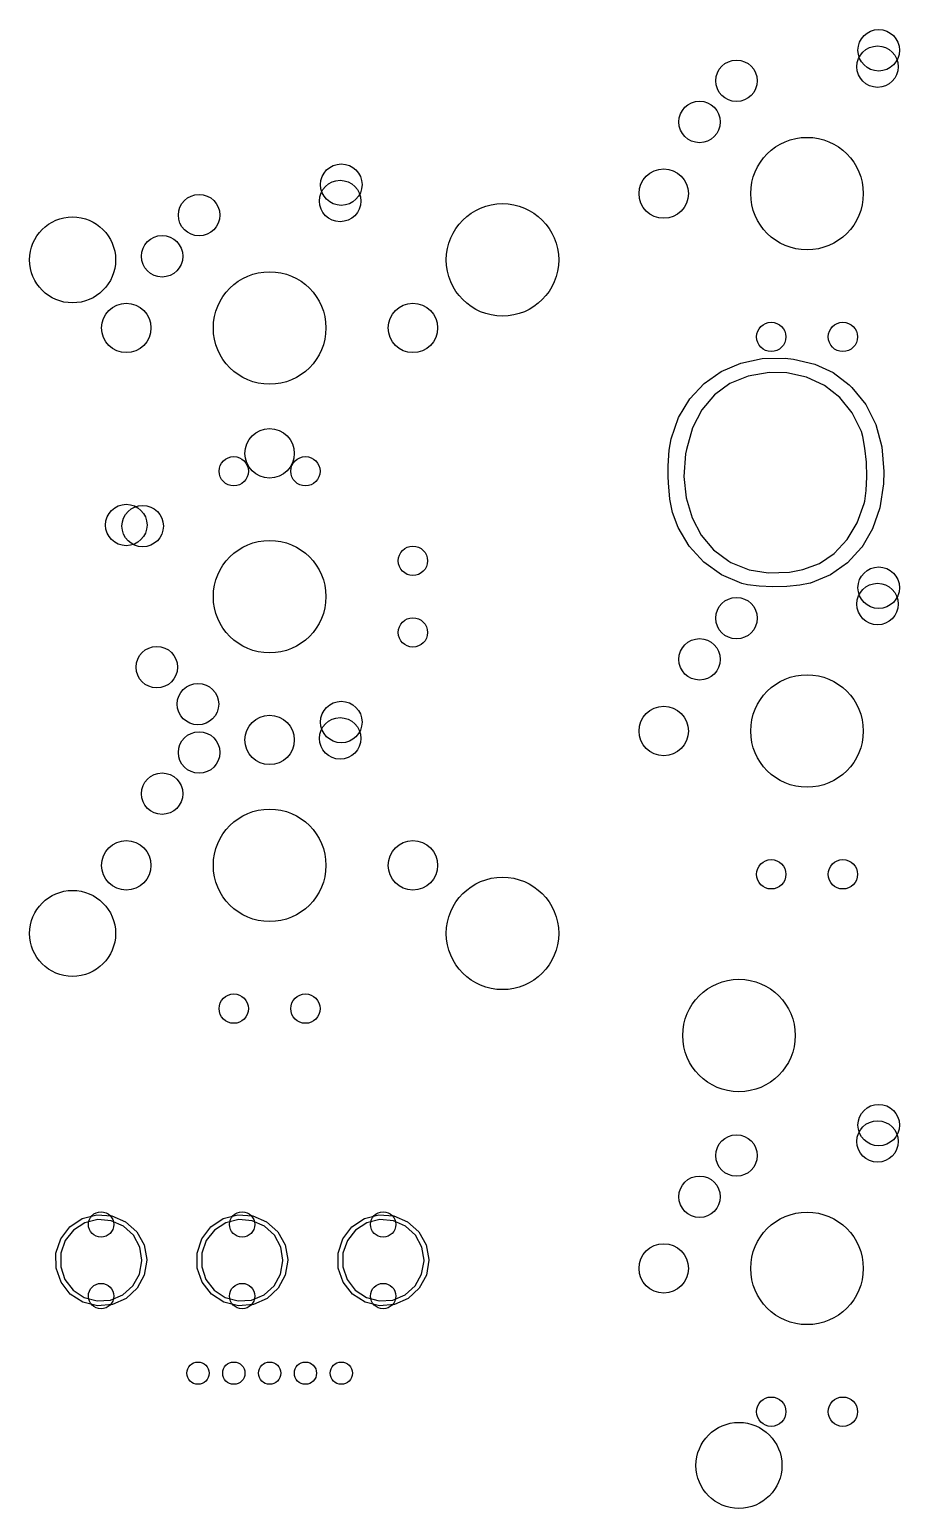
# Model space of a CAD drawing. Extents: x 31 to 332, y -142 to -29.
# Drawn here: x 31.2 to 62, y -130 to -77.5 of the extents above; entities that cross this region are included whole.
import ezdxf

# ---------------------------------------------------------------- set-up
doc = ezdxf.new("R2010")
doc.units = 0
doc.header["$MEASUREMENT"] = 0
doc.layers.add('BLACK', color=7, linetype='CONTINUOUS')

msp = doc.modelspace()

# ---------------------------------------------------------------- linework, layer by layer
at = {"layer": 'BLACK', "linetype": 'CONTINUOUS'}
for p, q in [((55.697, -89.6505), (56.3869, -89.3523)), ((56.3869, -89.3523), (56.3874, -89.3522)), ((56.3874, -89.3522), (56.3878, -89.352)), ((56.3878, -89.352), (57.1455, -89.1921)), ((57.1455, -89.1921), (57.146, -89.1921)), ((57.146, -89.1921), (57.1464, -89.192)), ((57.1464, -89.192), (57.9566, -89.1803)), ((57.9566, -89.1803), (57.9569, -89.1804)), ((57.9569, -89.1804), (57.9572, -89.1804)), ((57.9572, -89.1804), (58.2564, -89.214)), ((58.2564, -89.214), (58.2567, -89.2141)), ((58.2567, -89.2141), (58.257, -89.2141)), ((58.257, -89.2141), (59.0101, -89.3895)), ((59.0101, -89.3895), (59.0105, -89.3897)), ((59.0105, -89.3897), (59.011, -89.3898)), ((59.011, -89.3898), (59.66, -89.6868)), ((54.5802, -90.6234), (55.0886, -90.0783)), ((55.0886, -90.0783), (55.089, -90.078)), ((55.089, -90.078), (55.0894, -90.0776)), ((55.0894, -90.0776), (55.6961, -89.651)), ((56.0045, -90.0802), (55.4542, -90.478)), ((55.6961, -89.651), (55.6966, -89.6508)), ((55.6966, -89.6508), (55.697, -89.6505)), ((56.6538, -89.8154), (56.0045, -90.0802)), ((57.396, -89.6898), (56.6538, -89.8154)), ((58.0158, -89.6995), (57.396, -89.6898)), ((58.7203, -89.8499), (58.0158, -89.6995)), ((59.353, -90.1432), (58.7203, -89.8499)), ((59.8986, -90.5694), (59.353, -90.1432)), ((59.66, -89.6868), (59.6604, -89.6871)), ((59.6604, -89.6871), (59.6609, -89.6874)), ((59.6609, -89.6874), (60.2306, -90.118)), ((60.2306, -90.118), (60.2308, -90.1182)), ((60.2308, -90.1182), (60.231, -90.1184)), ((60.231, -90.1184), (60.3301, -90.214)), ((54.1849, -91.2779), (54.5796, -90.6242)), ((54.5796, -90.6242), (54.5799, -90.6238)), ((54.5799, -90.6238), (54.5802, -90.6234)), ((55.4542, -90.478), (55.009, -91.0028)), ((60.3414, -91.1184), (59.8986, -90.5694)), ((60.3301, -90.214), (60.3302, -90.2143)), ((60.3302, -90.2143), (60.3305, -90.2145)), ((60.3305, -90.2145), (60.8187, -90.8208)), ((55.009, -91.0028), (54.6752, -91.6487)), ((60.6658, -91.7805), (60.3414, -91.1184)), ((60.8187, -90.8208), (60.819, -90.8212)), ((60.819, -90.8212), (60.8193, -90.8217)), ((60.8193, -90.8217), (61.1719, -91.5252)), ((53.9187, -92.031), (54.1845, -91.2788)), ((54.1845, -91.2788), (54.1847, -91.2783)), ((54.1847, -91.2783), (54.1849, -91.2779)), ((54.6752, -91.6487), (54.4592, -92.4097)), ((61.1719, -91.5252), (61.1721, -91.5257)), ((61.1721, -91.5257), (61.1723, -91.5261)), ((61.1723, -91.5261), (61.3869, -92.3197)), ((53.8499, -92.4379), (53.9185, -92.0318)), ((53.9185, -92.0318), (53.9187, -92.0314)), ((53.9187, -92.0314), (53.9187, -92.031)), ((60.7156, -91.9481), (60.6658, -91.7805)), ((60.792, -92.3681), (60.7156, -91.9481)), ((53.814, -92.9997), (53.8498, -92.4384)), ((53.8498, -92.4384), (53.8499, -92.4381)), ((53.8499, -92.4381), (53.8499, -92.4379)), ((54.4309, -92.5736), (54.3752, -93.373)), ((54.4592, -92.4097), (54.4309, -92.5736)), ((60.8399, -92.8664), (60.792, -92.3681)), ((61.3869, -92.3197), (61.387, -92.3201)), ((61.387, -92.3201), (61.3871, -92.3206)), ((61.3871, -92.3206), (61.4613, -93.1968)), ((53.8141, -92.9999), (53.814, -92.9997)), ((53.814, -93.0001), (53.8141, -92.9999)), ((53.8197, -93.3731), (53.814, -93.0001)), ((60.8566, -93.3845), (60.8399, -92.8664)), ((61.4614, -93.1974), (61.4471, -93.6364)), ((61.4613, -93.1968), (61.4613, -93.1971)), ((61.4613, -93.1971), (61.4614, -93.1974)), ((53.8231, -93.5992), (53.8197, -93.3731)), ((53.8231, -93.5994), (53.8231, -93.5992)), ((53.8231, -93.5996), (53.8231, -93.5994)), ((53.8757, -94.1696), (53.8231, -93.5996)), ((54.3752, -93.373), (54.4554, -94.1325)), ((60.8393, -93.8633), (60.8566, -93.3845)), ((61.447, -93.637), (61.3189, -94.4776)), ((61.4471, -93.6364), (61.447, -93.6367)), ((61.447, -93.6367), (61.447, -93.637)), ((53.8757, -94.1699), (53.8757, -94.1696)), ((53.8757, -94.1702), (53.8757, -94.1699)), ((53.9704, -94.6445), (53.8757, -94.1702)), ((54.4554, -94.1325), (54.6629, -94.8325)), ((60.5147, -95.0163), (60.7632, -94.3321)), ((60.7632, -94.3321), (60.785, -94.2442)), ((60.785, -94.2442), (60.8393, -93.8633)), ((53.9706, -94.6448), (53.9704, -94.6445)), ((53.9706, -94.6452), (53.9706, -94.6448)), ((54.166, -95.1756), (53.9706, -94.6452)), ((54.6629, -94.8325), (54.9896, -95.4532)), ((61.3187, -94.4785), (61.0587, -95.2313)), ((61.3188, -94.478), (61.3187, -94.4785)), ((61.3189, -94.4776), (61.3188, -94.478)), ((54.1662, -95.176), (54.166, -95.1756)), ((54.1664, -95.1764), (54.1662, -95.176)), ((54.5588, -95.8414), (54.1664, -95.1764)), ((60.1561, -95.611), (60.5147, -95.0163)), ((61.0583, -95.2322), (60.6745, -95.8864)), ((61.0585, -95.2318), (61.0583, -95.2322)), ((61.0587, -95.2313), (61.0585, -95.2318)), ((54.5592, -95.8418), (54.5588, -95.8414)), ((54.5594, -95.8423), (54.5592, -95.8418)), ((55.0774, -96.4064), (54.5594, -95.8423)), ((54.9896, -95.4532), (55.4271, -95.9748)), ((59.7043, -96.0979), (60.1561, -95.611)), ((60.6739, -95.8872), (60.1743, -96.4317)), ((60.6742, -95.8868), (60.6739, -95.8872)), ((60.6745, -95.8864), (60.6742, -95.8868)), ((55.0779, -96.4068), (55.0774, -96.4064)), ((55.0782, -96.4071), (55.0779, -96.4068)), ((55.7059, -96.8541), (55.0782, -96.4071)), ((55.4271, -95.9748), (55.9672, -96.3777)), ((55.9672, -96.3777), (56.0392, -96.4174)), ((56.0392, -96.4174), (56.6806, -96.6773)), ((58.588, -96.6738), (59.176, -96.4583)), ((59.176, -96.4583), (59.7043, -96.0979)), ((60.1735, -96.4324), (59.5662, -96.8564)), ((60.1739, -96.432), (60.1735, -96.4324)), ((60.1743, -96.4317), (60.1739, -96.432)), ((55.7064, -96.8543), (55.7059, -96.8541)), ((55.7068, -96.8546), (55.7064, -96.8543)), ((56.4283, -97.1682), (55.7068, -96.8546)), ((56.6806, -96.6773), (57.3649, -96.7905)), ((57.3649, -96.7905), (58.1117, -96.7592)), ((58.1117, -96.7592), (58.588, -96.6738)), ((59.5653, -96.8569), (58.8584, -97.1494)), ((59.5657, -96.8566), (59.5653, -96.8569)), ((59.5662, -96.8564), (59.5657, -96.8566)), ((56.4288, -97.1683), (56.4283, -97.1682)), ((56.4292, -97.1684), (56.4288, -97.1683)), ((56.627, -97.2148), (56.4292, -97.1684)), ((56.6273, -97.2148), (56.627, -97.2148)), ((56.6276, -97.2149), (56.6273, -97.2148)), ((57.0393, -97.2626), (56.6276, -97.2149)), ((57.0395, -97.2625), (57.0393, -97.2626)), ((57.0397, -97.2626), (57.0395, -97.2625)), ((57.5247, -97.2797), (57.0397, -97.2626)), ((57.5248, -97.2797), (57.5247, -97.2797)), ((57.525, -97.2797), (57.5248, -97.2797)), ((58.0261, -97.2667), (57.525, -97.2797)), ((58.0263, -97.2667), (58.0261, -97.2667)), ((58.0265, -97.2667), (58.0263, -97.2667)), ((58.4869, -97.224), (58.0265, -97.2667)), ((58.4871, -97.2239), (58.4869, -97.224)), ((58.4874, -97.2239), (58.4871, -97.2239)), ((58.8501, -97.1518), (58.4874, -97.2239)), ((58.8503, -97.1517), (58.8501, -97.1518)), ((58.8505, -97.1517), (58.8503, -97.1517)), ((58.8579, -97.1496), (58.8505, -97.1517)), ((58.8581, -97.1494), (58.8579, -97.1496)), ((58.8584, -97.1494), (58.8581, -97.1494)), ((32.2817, -120.399), (32.6042, -119.976)), ((32.6042, -119.976), (33.0463, -119.681)), ((33.137, -119.826), (32.7373, -120.085)), ((33.0463, -119.681), (33.5601, -119.544)), ((33.5988, -119.712), (33.137, -119.826)), ((33.5601, -119.544), (34.0904, -119.582)), ((34.0729, -119.753), (33.5988, -119.712)), ((34.508, -119.945), (34.0729, -119.753)), ((34.0904, -119.582), (34.58, -119.789)), ((34.8574, -120.268), (34.508, -119.945)), ((34.58, -119.789), (34.976, -120.144)), ((37.2817, -120.399), (37.6042, -119.976)), ((37.6042, -119.976), (38.0463, -119.681)), ((38.137, -119.826), (37.7373, -120.085)), ((38.0463, -119.681), (38.5601, -119.544)), ((38.5988, -119.712), (38.137, -119.826)), ((38.5601, -119.544), (39.0904, -119.582)), ((39.0729, -119.753), (38.5988, -119.712)), ((39.508, -119.945), (39.0729, -119.753)), ((39.0904, -119.582), (39.58, -119.789)), ((39.8574, -120.268), (39.508, -119.945)), ((39.58, -119.789), (39.976, -120.144)), ((42.2817, -120.399), (42.6042, -119.976)), ((42.6042, -119.976), (43.0463, -119.681)), ((43.137, -119.826), (42.7373, -120.085)), ((43.0463, -119.681), (43.5601, -119.544)), ((43.5988, -119.712), (43.137, -119.826)), ((43.5601, -119.544), (44.0904, -119.582)), ((44.0729, -119.753), (43.5988, -119.712)), ((44.508, -119.945), (44.0729, -119.753)), ((44.0904, -119.582), (44.58, -119.789)), ((44.8574, -120.268), (44.508, -119.945)), ((44.58, -119.789), (44.976, -120.144)), ((32.1134, -120.903), (32.2817, -120.399)), ((32.4427, -120.458), (32.2851, -120.907)), ((32.7373, -120.085), (32.4427, -120.458)), ((35.0834, -120.687), (34.8574, -120.268)), ((34.976, -120.144), (35.2358, -120.608)), ((37.1134, -120.903), (37.2817, -120.399)), ((37.4427, -120.458), (37.2851, -120.907)), ((37.7373, -120.085), (37.4427, -120.458)), ((40.0834, -120.687), (39.8574, -120.268)), ((39.976, -120.144), (40.2358, -120.608)), ((42.1134, -120.903), (42.2817, -120.399)), ((42.4427, -120.458), (42.2851, -120.907)), ((42.7373, -120.085), (42.4427, -120.458)), ((45.0834, -120.687), (44.8574, -120.268)), ((44.976, -120.144), (45.2358, -120.608)), ((32.1176, -121.435), (32.1134, -120.903)), ((32.2851, -120.907), (32.2813, -121.383)), ((35.1615, -121.156), (35.0834, -120.687)), ((35.2358, -120.608), (35.3313, -121.131)), ((37.1176, -121.435), (37.1134, -120.903)), ((37.2851, -120.907), (37.2813, -121.383)), ((40.1615, -121.156), (40.0834, -120.687)), ((40.2358, -120.608), (40.3313, -121.131)), ((42.1176, -121.435), (42.1134, -120.903)), ((42.2851, -120.907), (42.2813, -121.383)), ((45.1615, -121.156), (45.0834, -120.687)), ((45.2358, -120.608), (45.3313, -121.131)), ((32.2938, -121.936), (32.1176, -121.435)), ((32.2813, -121.383), (32.4319, -121.834)), ((35.0758, -121.647), (35.1613, -121.179)), ((35.1613, -121.179), (35.1615, -121.156)), ((35.3315, -121.156), (35.2442, -121.681)), ((35.3313, -121.131), (35.3315, -121.156)), ((37.2938, -121.936), (37.1176, -121.435)), ((37.2813, -121.383), (37.4319, -121.834)), ((40.0758, -121.647), (40.1613, -121.179)), ((40.1613, -121.179), (40.1615, -121.156)), ((40.3315, -121.156), (40.2442, -121.681)), ((40.3313, -121.131), (40.3315, -121.156)), ((42.2938, -121.936), (42.1176, -121.435)), ((42.2813, -121.383), (42.4319, -121.834)), ((45.0758, -121.647), (45.1613, -121.179)), ((45.1613, -121.179), (45.1615, -121.156)), ((45.3315, -121.156), (45.2442, -121.681)), ((45.3313, -121.131), (45.3315, -121.156)), ((32.6229, -122.354), (32.2938, -121.936)), ((32.4319, -121.834), (32.7206, -122.213)), ((34.4889, -122.38), (34.8433, -122.062)), ((34.8433, -122.062), (35.0758, -121.647)), ((35.2442, -121.681), (34.9918, -122.149)), ((37.6229, -122.354), (37.2938, -121.936)), ((37.4319, -121.834), (37.7206, -122.213)), ((39.4889, -122.38), (39.8433, -122.062)), ((39.8433, -122.062), (40.0758, -121.647)), ((40.2442, -121.681), (39.9918, -122.149)), ((42.6229, -122.354), (42.2938, -121.936)), ((42.4319, -121.834), (42.7206, -122.213)), ((44.4889, -122.38), (44.8433, -122.062)), ((44.8433, -122.062), (45.0758, -121.647)), ((45.2442, -121.681), (44.9918, -122.149)), ((33.0695, -122.642), (32.6229, -122.354)), ((32.7206, -122.213), (33.1162, -122.477)), ((33.5855, -122.77), (33.0695, -122.642)), ((33.1162, -122.477), (33.5761, -122.599)), ((33.5761, -122.599), (34.0508, -122.565)), ((34.0508, -122.565), (34.4889, -122.38)), ((34.6014, -122.509), (34.1151, -122.724)), ((34.9918, -122.149), (34.6014, -122.509)), ((38.0695, -122.642), (37.6229, -122.354)), ((37.7206, -122.213), (38.1162, -122.477)), ((38.5855, -122.77), (38.0695, -122.642)), ((38.1162, -122.477), (38.5761, -122.599)), ((38.5761, -122.599), (39.0508, -122.565)), ((39.0508, -122.565), (39.4889, -122.38)), ((39.6014, -122.509), (39.1151, -122.724)), ((39.9918, -122.149), (39.6014, -122.509)), ((43.0695, -122.642), (42.6229, -122.354)), ((42.7206, -122.213), (43.1162, -122.477)), ((43.5855, -122.77), (43.0695, -122.642)), ((43.1162, -122.477), (43.5761, -122.599)), ((43.5761, -122.599), (44.0508, -122.565)), ((44.0508, -122.565), (44.4889, -122.38)), ((44.6014, -122.509), (44.1151, -122.724)), ((44.9918, -122.149), (44.6014, -122.509)), ((34.1151, -122.724), (33.5855, -122.77)), ((39.1151, -122.724), (38.5855, -122.77)), ((44.1151, -122.724), (43.5855, -122.77))]:
    msp.add_line(p, q, dxfattribs=at)
at = {"layer": 'BLACK'}
for centre, radius in [((61.2775, -78.2638), 0.735), ((61.2375, -78.8438), 0.735), ((56.2375, -79.3438), 0.735), ((54.9275, -80.8037), 0.735), ((58.7375, -83.3438), 1.9939), ((42.2275, -83.0262), 0.735), ((53.6575, -83.3438), 0.875), ((42.1875, -83.6063), 0.735), ((37.1875, -84.1063), 0.735), ((47.9425, -85.6932), 1.9939), ((32.7025, -85.6932), 1.524), ((35.8775, -85.5662), 0.735), ((39.6875, -88.1063), 1.9939), ((34.6075, -88.1063), 0.875), ((44.7675, -88.1063), 0.875), ((57.4675, -88.4237), 0.52), ((60.0075, -88.4237), 0.52), ((39.6875, -92.5512), 0.875), ((38.4175, -93.1863), 0.52), ((40.9575, -93.1863), 0.52), ((34.6075, -95.0913), 0.735), ((35.1875, -95.1312), 0.735), ((39.6875, -97.6312), 1.9939), ((44.7675, -96.3612), 0.52), ((61.2775, -97.3137), 0.735), ((61.2375, -97.8937), 0.735), ((56.2375, -98.3937), 0.735), ((44.7675, -98.9012), 0.52), ((35.6875, -100.131), 0.735), ((54.9275, -99.8537), 0.735), ((58.7375, -102.394), 1.9939), ((37.1475, -101.441), 0.735), ((42.2275, -102.076), 0.735), ((53.6575, -102.394), 0.875), ((39.6875, -102.711), 0.875), ((42.1875, -102.656), 0.735), ((37.1875, -103.156), 0.735), ((35.8775, -104.616), 0.735), ((39.6875, -107.156), 1.9939), ((34.6075, -107.156), 0.875), ((44.7675, -107.156), 0.875), ((57.4675, -107.474), 0.52), ((60.0075, -107.474), 0.52), ((47.9425, -109.569), 1.9939), ((32.7025, -109.569), 1.524), ((56.3245, -113.189), 1.9939), ((38.4175, -112.236), 0.52), ((40.9575, -112.236), 0.52), ((61.2775, -116.364), 0.735), ((61.2375, -116.944), 0.735), ((56.2375, -117.444), 0.735), ((54.9275, -118.904), 0.735), ((33.7125, -119.886), 0.45), ((38.7125, -119.886), 0.45), ((43.7125, -119.886), 0.45), ((58.7375, -121.444), 1.9939), ((53.6575, -121.444), 0.875), ((33.7125, -122.426), 0.45), ((38.7125, -122.426), 0.45), ((43.7125, -122.426), 0.45), ((37.1475, -125.158), 0.3937), ((38.4175, -125.158), 0.3937), ((39.6875, -125.158), 0.3937), ((40.9575, -125.158), 0.3937), ((42.2275, -125.158), 0.3937), ((57.4675, -126.524), 0.52), ((60.0075, -126.524), 0.52), ((56.3245, -128.429), 1.524)]:
    msp.add_circle(centre, radius, dxfattribs=at)

doc.saveas('drawing.dxf')
